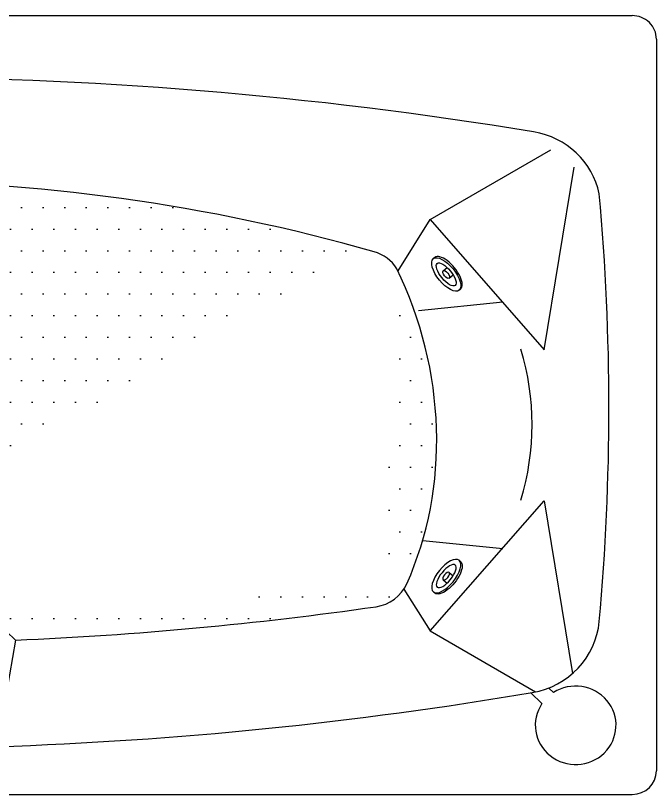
# Model space of a CAD drawing. Header units: millimetres. Extents: x -1272.53 to -1270.7, y 2229.27 to 2230.17.
# Drawn here: x -1271.44 to -1270.699, y 2229.269 to 2230.169 of the extents above; entities that cross this region are included whole.
import ezdxf

# ---------------------------------------------------------------- set-up
doc = ezdxf.new("R2010")
doc.units = ezdxf.units.MM
doc.header["$LTSCALE"] = 10
doc.layers.add('jacuzzi', color=1, linetype='Continuous')

msp = doc.modelspace()

# ---------------------------------------------------------------- hatches: boundary and pattern name
at = {"layer": 'jacuzzi'}
h = msp.add_hatch(dxfattribs=at)
h.set_pattern_fill('DOTS', color=256, scale=0.4, style=0)
h.set_pattern_definition([(0, (-1271.570784, 2230.571792), (0.0125, 0.025), [0, -0.025])])
edge = h.paths.add_edge_path()
edge.add_ellipse((-1271.61413, 2227.94523), major_axis=(-2.09376, 0), ratio=0.9706639, start_angle=253.67396, end_angle=286.32604)
edge.add_arc((-1272.19011, 2229.85137), 0.046, 105.87156, 147.73969)
edge.add_ellipse((-1271.9516, 2229.71094), major_axis=(0.11057, 0.33513), ratio=0.910961, start_angle=78.60041, end_angle=142.29151)
edge.add_ellipse((-1272.17851, 2229.53674), major_axis=(0.05612, 0), ratio=0.970664, start_angle=212.55924, end_angle=261.85194)
edge.add_ellipse((-1271.61413, 2233.36292), major_axis=(4.03814, 0), ratio=0.9706639, start_angle=261.85194, end_angle=267.52904)
edge.add_ellipse((-1271.61413, 2233.36292), major_axis=(4.03814, 0), ratio=0.9706639, start_angle=272.47096, end_angle=278.41565)
edge.add_ellipse((-1271.27666, 2229.71094), major_axis=(-0.09714, 0.36881), ratio=0.836593, start_angle=225.78376, end_angle=283.47693)
edge.add_arc((-1271.02968, 2229.53098), 0.046, 278.17215, 335.60945)
edge.add_line((-1271.78859, 2229.44655), (-1271.76154, 2229.47202))
edge.add_line((-1271.44004, 2229.44689), (-1271.46672, 2229.47202))
edge.add_line((-1271.53008, 2229.46778), (-1271.46672, 2229.47202))
edge.add_spline(control_points=[(-1271.57351, 2229.50937), (-1271.57351, 2229.50556), (-1271.57297, 2229.50176), (-1271.57014, 2229.49194), (-1271.56689, 2229.48621), (-1271.55813, 2229.47676), (-1271.55264, 2229.47305), (-1271.5414, 2229.46871), (-1271.53582, 2229.46771), (-1271.53026, 2229.46778)], knot_values=[3.141593, 3.141593, 3.141593, 3.141593, 3.41504, 3.41504, 3.874107, 3.874107, 4.333174, 4.333174, 4.726304, 4.726304, 4.726304, 4.726304], degree=3, periodic=0)
edge.add_arc((-1271.61413, 2229.5135), 0.04062, 0, 180)
edge.add_spline(control_points=[(-1271.69801, 2229.46778), (-1271.6941, 2229.46773), (-1271.69019, 2229.4682), (-1271.68001, 2229.47085), (-1271.67402, 2229.47399), (-1271.66409, 2229.4826), (-1271.66017, 2229.48806), (-1271.65577, 2229.49895), (-1271.65475, 2229.50416), (-1271.65475, 2229.50937)], knot_values=[1.556881, 1.556881, 1.556881, 1.556881, 1.832702, 1.832702, 2.299949, 2.299949, 2.767195, 2.767195, 3.141593, 3.141593, 3.141593, 3.141593], degree=3, periodic=0)
edge.add_line((-1271.69818, 2229.46778), (-1271.76154, 2229.47202))

# ---------------------------------------------------------------- linework, layer by layer
at = {"layer": 'jacuzzi', "color": 3}
for p, q in [((-1270.69913, 2230.14131), (-1270.69913, 2229.29569)), ((-1272.50112, 2229.2685), (-1270.72714, 2229.2685))]:
    msp.add_line(p, q, dxfattribs=at)
at = {"layer": 'jacuzzi'}
for p, q in [((-1270.96056, 2229.93269), (-1270.82113, 2230.0132)), ((-1270.82883, 2229.78222), (-1270.79415, 2229.99352)), ((-1270.99787, 2229.87371), (-1270.96056, 2229.93269)), ((-1270.96056, 2229.93269), (-1270.82883, 2229.78222)), ((-1270.95538, 2229.88894), (-1270.95702, 2229.8876)), ((-1270.94557, 2229.87354), (-1270.94098, 2229.87728)), ((-1270.93871, 2229.8651), (-1270.93411, 2229.86885)), ((-1270.92562, 2229.85238), (-1270.92726, 2229.85105)), ((-1270.97435, 2229.82765), (-1270.87653, 2229.83753)), ((-1270.96056, 2229.4574), (-1270.82883, 2229.60787)), ((-1270.82883, 2229.60787), (-1270.79608, 2229.4083)), ((-1270.96935, 2229.56194), (-1270.87653, 2229.55256)), ((-1270.92562, 2229.53771), (-1270.92726, 2229.53904)), ((-1270.93871, 2229.52498), (-1270.93411, 2229.52124)), ((-1270.94557, 2229.51655), (-1270.94098, 2229.51281)), ((-1270.99118, 2229.5058), (-1270.96056, 2229.4574)), ((-1270.95538, 2229.50115), (-1270.95702, 2229.50249)), ((-1271.44004, 2229.44689), (-1271.46672, 2229.47202)), ((-1270.96056, 2229.4574), (-1270.83877, 2229.38708)), ((-1271.44004, 2229.44689), (-1271.46163, 2229.32376)), ((-1270.81824, 2229.38621), (-1270.82345, 2229.39127)), ((-1270.83144, 2229.37339), (-1270.84447, 2229.38603))]:
    msp.add_line(p, q, dxfattribs=at)
at = {"layer": 'jacuzzi', "color": 3}
msp.add_lwpolyline([(-1272.50112, 2230.1685), (-1270.72714, 2230.1685)], dxfattribs=at)
at = {"layer": 'jacuzzi'}
for centre, start, end in [((-1271.03815, 2229.85137), 32.26031, 74.12844), ((-1271.02968, 2229.53098), 278.17215, 335.60945)]:
    msp.add_arc(centre, 0.046, start, end, dxfattribs=at)
at = {"layer": 'jacuzzi', "color": 3}
for centre, start_param, end_param in [((-1270.72714, 2230.14131), 6.283185, 7.853982), ((-1270.72714, 2229.29569), 4.712389, 6.283185)]:
    msp.add_ellipse(centre, major_axis=(0.02801, 0), ratio=0.970664, start_param=start_param, end_param=end_param, dxfattribs=at)
at = {"layer": 'jacuzzi'}
for centre, major_axis, ratio, start_param, end_param in [((-1271.61413, 2225.62313), (4.60955, 0), 0.970664, 1.402302, 1.739291), ((-1270.85677, 2229.94474), (0.09337, 0), 0.970664, 0.198425, 1.402302), ((-1271.61413, 2227.94523), (-2.09376, 0), 0.970664, 4.427446, 4.997332), ((-1273.65321, 2229.71538), (2.89918, 0), 0.970664, 6.19522, 6.37115), ((-1270.9405, 2229.87066), (0.01488, -0.01828), 0.431953, 6.283185, 9.424778), ((-1271.27666, 2229.71094), (-0.09714, 0.36881), 0.836593, 3.94067, 4.947606), ((-1270.94214, 2229.86932), (-0.00343, 0.00422), 0.461888, -3.141592653589793, 3.141592653589793), ((-1271.14271, 2229.69586), (0.21201, 0.21201), 1, 5.202788, 5.792786), ((-1271.61413, 2233.36292), (4.03814, 0), 0.970664, 4.755515, 4.85927), ((-1270.85882, 2229.47616), (-0.09394, 0), 0.970664, 1.744251, 3.053627), ((-1270.7925, 2229.3484), (-0.04668, 0), 0.970664, 5.699145, 11.579615), ((-1271.61413, 2233.66048), (-4.47039, 0), 0.970664, 1.604916, 1.744251)]:
    msp.add_ellipse(centre, major_axis=major_axis, ratio=ratio, start_param=start_param, end_param=end_param, dxfattribs=at)
for major_axis, ratio in [((0.01488, -0.01828), 0.431953), ((0.01039, -0.01276), 0.381644)]:
    msp.add_ellipse((-1270.94214, 2229.86932), major_axis=major_axis, ratio=ratio, dxfattribs=at)
at = {"layer": 'jacuzzi', "extrusion": (0, 0, -1)}
for major_axis, ratio in [((0.01488, 0.01828), 0.431953), ((0.01039, 0.01276), 0.381644)]:
    msp.add_ellipse((-1270.94214, 2229.52077), major_axis=major_axis, ratio=ratio, dxfattribs=at)
for centre, major_axis, ratio, start_param, end_param in [((-1270.9405, 2229.51943), (0.01488, 0.01828), 0.431953, 0, 3.141593), ((-1270.94214, 2229.52077), (0.00343, 0.00422), 0.461888, 4.712389, 10.995574)]:
    msp.add_ellipse(centre, major_axis=major_axis, ratio=ratio, start_param=start_param, end_param=end_param, dxfattribs=at)

doc.saveas('drawing.dxf')
